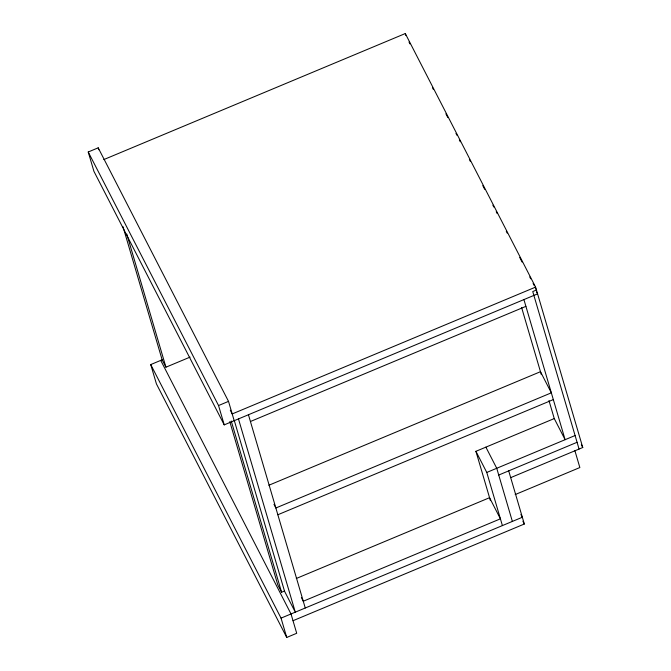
<?xml version="1.0" encoding="UTF-8"?>
<svg xmlns="http://www.w3.org/2000/svg" width="671" height="671" viewBox="0 0 671 671"><rect width="100%" height="100%" fill="white"/><g stroke="black" fill="none" stroke-linecap="round" stroke-linejoin="round"><path stroke-width="1.01" d="M536.632 292.002L537.588 293.873L224.223 424.869L93.915 171.315L88.237 151.99L98.201 147.821L228.517 401.375L234.196 420.7M103.829 159.572L405.292 33.55L535.601 287.104L582.763 447.507L510.69 477.635M160.713 360.402L291.021 613.957L296.708 633.281L286.735 637.45L156.427 383.896L150.74 364.571L162.642 359.597M122.978 226.63L162.139 359.807L165.938 367.196L190.069 357.115M224.223 424.869L218.545 405.544L228.517 401.375M535.601 287.104L232.208 413.94L230.296 410.207M250.426 421.514L525.905 306.353M268.87 485.25L540.474 371.7L551.336 392.829L275.856 507.997L273.969 504.315M277.844 514.758L553.323 399.597M490.409 500.591L475.915 451.315L554.556 418.444M502.403 525.586L486.777 472.443L575.089 435.529M498.729 475.043L577.077 442.29M296.28 578.494L489.553 497.697L500.415 518.826L303.275 601.241L301.388 597.559M229.792 421.623L277.786 584.835L281.585 592.233L284.479 591.017L234.38 420.818M515.177 494.577L579.853 467.544L574.846 450.518M286.735 637.45L281.048 618.125L522.34 517.257L520.906 514.456M293.009 620.717L524.328 524.017L508.702 470.874M409.016 42.038L409.973 43.909M432.493 87.716L433.449 89.587M445.905 113.818L447.825 117.551M455.97 133.395L456.926 135.265M459.325 139.92L460.281 141.782M469.381 159.497L470.337 161.359M482.793 185.599L484.714 189.331M492.858 205.175L493.814 207.037M496.213 211.701L497.169 213.563M506.269 231.277L507.234 233.139M519.69 257.379L522.08 262.042M529.746 276.955L530.702 278.817M533.101 283.481L534.057 285.343M535.013 287.205L536.456 290.006L532.749 291.55L579.065 449.058M581.329 444.714L582.763 447.507M485.888 447.146L496.741 468.274L512.367 521.426M522.894 521.224L524.328 524.017M475.915 451.315L486.777 472.443M88.237 151.99L218.545 405.544M284.437 591.042L295.299 612.17L238.473 418.914M150.74 364.571L281.048 618.125M523.917 299.585L565.116 439.698L554.254 418.561L548.962 400.553M521.593 307.477L541.329 374.603M405.292 33.55L405.863 35.479M248.438 414.745L305.263 608.001M231.243 421.011L281.585 592.233M126.777 234.028L165.938 367.196M98.201 147.821L98.771 149.75"/></g></svg>
